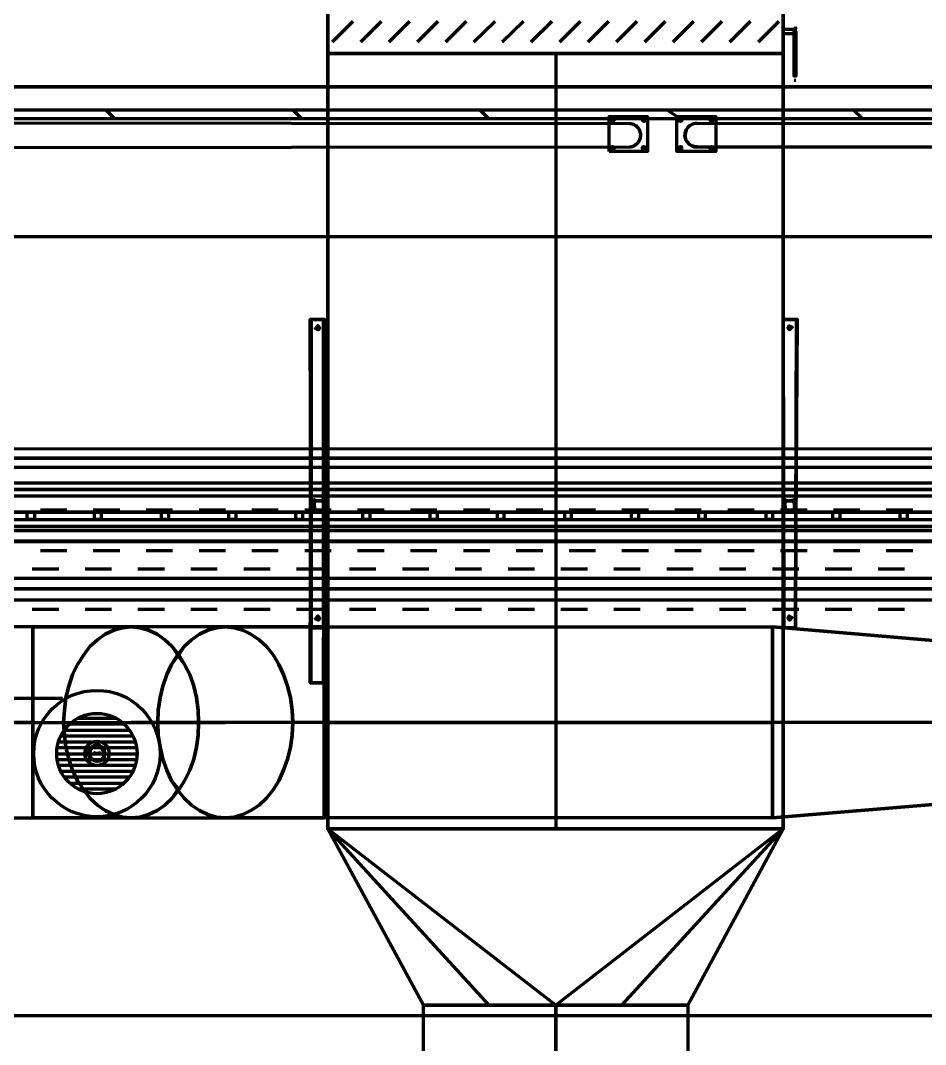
# Model space of a CAD drawing. Extents: x 0 to 1153, y 0 to 816.
# Drawn here: x 317.53 to 337.45, y 556.39 to 578.94 of the extents above; entities that cross this region are included whole.
import ezdxf

# ---------------------------------------------------------------- set-up
doc = ezdxf.new("R2010")
doc.units = 0
doc.header["$MEASUREMENT"] = 0
for name, color, linetype in [('Arch', 7, 'Continuous'), ('EQUIPMENTS', 7, 'Continuous'), ('Hatch', 7, 'Continuous'), ('HVAC', 7, 'Continuous'), ('PIPE', 7, 'Continuous')]:
    doc.layers.add(name, color=color, linetype=linetype)

msp = doc.modelspace()

# ---------------------------------------------------------------- linework, layer by layer
at = {"layer": 'Arch', "color": 11, "linetype": 'Continuous', "lineweight": 211}
for p, q in [((324.845, 578.919), (324.39, 578.464)), ((325.469, 578.919), (325.014, 578.464)), ((326.094, 578.919), (325.639, 578.464)), ((326.718, 578.919), (326.263, 578.464)), ((327.342, 578.919), (326.887, 578.464)), ((327.977, 578.919), (327.512, 578.464)), ((328.602, 578.919), (328.136, 578.464)), ((329.226, 578.919), (328.761, 578.464)), ((329.851, 578.919), (329.396, 578.464)), ((330.475, 578.919), (330.02, 578.464)), ((331.1, 578.919), (330.645, 578.464)), ((331.724, 578.919), (331.269, 578.464)), ((332.348, 578.919), (331.893, 578.464)), ((332.973, 578.919), (332.518, 578.464)), ((333.597, 578.919), (333.142, 578.464)), ((334.222, 578.919), (333.767, 578.464)), ((319.595, 576.781), (319.405, 576.972)), ((323.712, 576.781), (323.522, 576.972)), ((327.829, 576.781), (327.639, 576.972)), ((336.063, 576.781), (335.862, 576.972)), ((917.988, 574.178), (110.871, 574.178))]:
    msp.add_line(p, q, dxfattribs=at)
for points in [[(113.961, 576.972), (487.701, 576.972), (487.701, 638.81), (487.892, 638.81), (683.154, 638.81), (683.154, 638.609), (683.154, 383.254), (870.49, 383.254), (870.49, 383.053), (683.154, 383.053), (682.964, 383.064), (487.892, 383.064), (487.701, 383.064), (487.701, 454.3), (113.961, 454.3)], [(232.177, 577.48), (233.669, 577.48), (233.669, 577.511), (193.601, 577.511), (232.918, 577.511), (233.669, 577.511), (233.669, 577.48), (494.834, 577.48)], [(494.834, 577.48), (232.177, 577.48)], [(331.978, 576.823), (332.835, 576.823), (332.835, 576.051), (331.978, 576.051), (331.978, 576.823), (331.756, 576.972)], [(113.961, 576.781), (487.701, 576.781), (487.701, 454.501), (113.961, 454.501)], [(332.425, 576.157), (332.37, 576.161), (332.317, 576.177), (332.258, 576.211), (332.218, 576.25), (332.187, 576.296), (332.167, 576.348), (332.158, 576.402), (332.161, 576.457), (332.195, 576.547), (332.159, 576.443), (332.159, 576.389), (332.171, 576.335), (332.202, 576.272), (332.258, 576.211), (332.317, 576.177), (332.37, 576.161), (332.425, 576.157), (347.328, 576.157)]]:
    msp.add_lwpolyline(points, dxfattribs=at)
msp.add_lwpolyline([(330.486, 576.051), (330.486, 576.823), (331.332, 576.823), (331.332, 576.051)], close=True, dxfattribs=at)
msp.add_lwpolyline([(330.93, 576.665), (316.042, 576.675, 0.273512), (315.811, 576.548), (315.788, 576.497), (315.776, 576.443), (315.776, 576.389), (315.788, 576.335), (315.81, 576.283, 0.273616), (316.04, 576.146), (330.945, 576.157), (330.999, 576.168), (331.05, 576.189), (331.105, 576.229), (331.148, 576.284), (331.171, 576.335), (331.183, 576.389), (331.183, 576.443), (331.171, 576.497), (331.148, 576.548, 0.273531)], format="xyb", close=True, dxfattribs=at)
msp.add_lwpolyline([(347.313, 576.665), (332.425, 576.674, 0.273475), (332.195, 576.547)], format="xyb", dxfattribs=at)
for centre in [(330.565, 576.755), (331.253, 576.755), (332.057, 576.755), (332.745, 576.755), (330.565, 576.13), (331.253, 576.13), (332.057, 576.13), (332.745, 576.13)]:
    msp.add_circle(centre, 0.037, dxfattribs=at)
msp.add_arc((330.925, 576.416), 0.259, 271.3048, 30.6052, dxfattribs=at)
at = {"layer": 'EQUIPMENTS', "color": 251, "linetype": 'Continuous', "lineweight": 211}
msp.add_line((645.329, 557.022), (113.961, 557.022), dxfattribs=at)
at = {"layer": 'Hatch', "color": 3, "linetype": 'Continuous', "lineweight": 211}
msp.add_line((323.924, 572.357), (323.956, 572.357), dxfattribs=at)
at = {"layer": 'Hatch', "color": 5, "linetype": 'Continuous', "lineweight": 211}
for p, q in [((477.414, 567.796), (113.961, 567.796)), ((318.611, 563.446), (319.818, 563.446)), ((318.791, 563.573), (319.638, 563.573)), ((318.421, 563.182), (320.008, 563.182)), ((318.495, 563.309), (319.934, 563.309)), ((318.336, 562.927), (320.093, 562.927)), ((318.368, 563.054), (320.061, 563.054)), ((318.325, 562.79), (320.103, 562.79)), ((318.336, 562.663), (320.093, 562.663)), ((318.368, 562.536), (320.061, 562.536)), ((318.421, 562.409), (320.008, 562.409)), ((318.495, 562.282), (319.934, 562.282)), ((318.611, 562.144), (319.818, 562.144)), ((318.791, 562.017), (319.638, 562.017))]:
    msp.add_line(p, q, dxfattribs=at)
at = {"layer": 'Hatch', "color": 3, "linetype": 'Continuous', "lineweight": 211}
for points in [[(324.199, 572.357), (323.903, 572.357), (324.199, 572.357), (323.956, 572.357), (323.903, 572.357), (324.199, 572.357), (323.956, 572.357), (324.231, 572.357), (323.903, 572.357), (324.199, 572.357), (324.199, 564.356), (324.231, 572.357), (324.231, 564.356), (323.924, 564.356), (323.924, 572.357), (323.903, 564.356), (323.924, 572.357), (323.924, 565.563), (323.903, 572.357), (323.903, 565.563), (324.199, 565.563), (324.199, 572.357), (324.231, 565.563)], [(323.988, 568.351), (324, 568.367), (324.002, 568.367), (323.966, 568.351), (323.974, 568.373), (323.995, 568.387), (324, 568.388), (323.988, 568.351), (323.991, 568.361), (324, 568.367), (324.002, 568.367), (323.966, 568.351), (323.974, 568.373), (324.003, 568.388)], [(324.194, 568.367), (324.209, 568.356), (324.21, 568.353), (324.194, 568.388), (324.216, 568.381), (324.23, 568.36), (324.231, 568.354), (324.194, 568.367), (324.203, 568.364), (324.209, 568.356), (324.21, 568.353), (324.194, 568.388), (324.216, 568.381), (324.23, 568.36), (324.231, 568.354), (323.988, 568.346), (324.009, 568.134), (324.22, 568.145), (324.231, 568.346), (324.199, 568.113), (323.977, 568.145), (324.009, 568.378), (324.22, 568.346), (324.199, 568.134), (323.988, 568.145), (324.009, 568.357), (324.199, 568.378), (323.977, 568.346), (324.009, 568.113), (324.231, 568.145)], [(334.349, 568.351), (334.359, 568.367), (334.363, 568.367), (334.328, 568.351), (334.335, 568.373), (334.353, 568.387), (334.361, 568.388), (334.349, 568.351), (334.352, 568.361), (334.359, 568.367), (334.363, 568.367), (334.328, 568.351), (334.335, 568.373), (334.365, 568.388)], [(334.555, 568.367), (334.57, 568.356), (334.571, 568.353), (334.555, 568.388), (334.577, 568.381), (334.591, 568.36), (334.592, 568.354), (334.555, 568.367), (334.564, 568.364), (334.57, 568.356), (334.571, 568.353), (334.555, 568.388), (334.577, 568.381), (334.591, 568.36), (334.592, 568.354), (334.349, 568.346), (334.37, 568.134), (334.571, 568.145), (334.592, 568.346), (334.56, 568.113), (334.338, 568.145), (334.37, 568.378), (334.571, 568.346), (334.56, 568.134), (334.349, 568.145), (334.37, 568.357), (334.56, 568.378), (334.338, 568.346), (334.37, 568.113), (334.592, 568.145)], [(324.003, 568.134), (323.988, 568.147), (323.988, 568.149), (324.003, 568.113), (323.982, 568.12), (323.968, 568.139), (323.967, 568.147), (324.003, 568.134), (323.994, 568.138), (323.988, 568.147), (323.988, 568.149), (324.003, 568.113), (323.982, 568.12), (323.966, 568.15)], [(324.21, 568.15), (324.199, 568.135), (324.195, 568.135), (324.231, 568.15), (324.224, 568.129), (324.203, 568.114), (324.197, 568.113), (324.21, 568.15), (324.207, 568.141), (324.199, 568.135), (324.195, 568.135), (324.231, 568.15), (324.224, 568.129), (324.194, 568.113)], [(334.365, 568.134), (334.349, 568.147), (334.349, 568.149), (334.365, 568.113), (334.343, 568.12), (334.329, 568.141), (334.328, 568.147), (334.365, 568.134), (334.355, 568.138), (334.349, 568.147), (334.349, 568.149), (334.365, 568.113), (334.343, 568.12), (334.328, 568.15)], [(334.571, 568.15), (334.559, 568.135), (334.556, 568.135), (334.592, 568.15), (334.585, 568.129), (334.564, 568.114), (334.558, 568.113), (334.571, 568.15), (334.568, 568.141), (334.559, 568.135), (334.556, 568.135), (334.592, 568.15), (334.585, 568.129), (334.555, 568.113)]]:
    msp.add_lwpolyline(points, close=True, dxfattribs=at)
for points in [[(324.115, 572.172), (324.082, 572.127), (324.023, 572.154), (324.115, 572.172), (324.071, 572.22), (324.023, 572.154), (324.115, 572.172), (324.082, 572.127), (324.023, 572.154), (324.019, 572.168)], [(334.592, 565.563), (334.317, 565.563), (334.592, 565.563), (334.317, 565.563), (334.592, 565.563), (334.613, 572.357), (334.592, 565.563), (334.634, 572.357), (334.317, 572.357), (334.317, 565.563), (334.317, 572.357), (334.338, 565.563)], [(334.592, 572.357), (334.317, 572.357), (334.634, 572.357), (334.317, 572.357)], [(334.423, 572.172), (334.455, 572.217), (334.516, 572.187), (334.423, 572.172), (334.466, 572.125), (334.516, 572.187), (334.423, 572.172), (334.455, 572.217), (334.516, 572.187), (334.518, 572.176)], [(324.115, 565.78), (324.082, 565.735), (324.023, 565.761), (324.115, 565.78), (324.071, 565.827), (324.023, 565.761), (324.115, 565.78), (324.082, 565.735), (324.023, 565.761), (324.019, 565.776)], [(334.423, 565.78), (334.455, 565.825), (334.516, 565.795), (334.423, 565.78), (334.466, 565.732), (334.516, 565.795), (334.423, 565.78), (334.455, 565.825), (334.516, 565.795), (334.518, 565.784)], [(323.956, 565.563), (324.231, 565.563), (323.956, 565.563), (323.903, 565.563), (324.199, 565.563)], [(323.956, 564.356), (324.231, 564.356), (323.956, 564.356), (323.903, 564.356), (324.199, 564.356)]]:
    msp.add_lwpolyline(points, dxfattribs=at)
at = {"layer": 'Hatch', "color": 5, "linetype": 'Continuous', "lineweight": 211}
for points in [[(113.961, 568.113), (477.414, 568.113), (477.414, 567.468), (477.414, 568.113), (477.414, 567.468), (113.961, 567.468), (477.414, 567.468), (477.414, 568.113), (113.961, 568.113), (477.414, 568.113)], [(317.669, 567.955), (317.839, 567.955), (317.839, 568.113), (317.669, 568.113), (317.669, 567.955), (317.839, 567.955), (317.839, 568.113), (317.669, 568.113)], [(319.151, 567.955), (319.31, 567.955), (319.31, 568.113), (319.151, 568.113), (319.151, 567.955), (319.31, 567.955), (319.31, 568.113), (319.151, 568.113)], [(320.622, 567.955), (320.791, 567.955), (320.791, 568.113), (320.622, 568.113), (320.622, 567.955), (320.791, 567.955), (320.791, 568.113), (320.622, 568.113)], [(322.104, 567.955), (322.273, 567.955), (322.273, 568.113), (322.104, 568.113), (322.104, 567.955), (322.273, 567.955), (322.273, 568.113), (322.104, 568.113)], [(323.585, 567.955), (323.744, 567.955), (323.744, 568.113), (323.585, 568.113), (323.585, 567.955), (323.744, 567.955), (323.744, 568.113), (323.585, 568.113)], [(325.057, 567.955), (325.226, 567.955), (325.226, 568.113), (325.057, 568.113), (325.057, 567.955), (325.226, 567.955), (325.226, 568.113), (325.057, 568.113)], [(326.538, 567.955), (326.708, 567.955), (326.708, 568.113), (326.538, 568.113), (326.538, 567.955), (326.708, 567.955), (326.708, 568.113), (326.538, 568.113)], [(328.02, 567.955), (328.179, 567.955), (328.179, 568.113), (328.02, 568.113), (328.02, 567.955), (328.179, 567.955), (328.179, 568.113), (328.02, 568.113)], [(329.502, 567.955), (329.66, 567.955), (329.66, 568.113), (329.502, 568.113), (329.502, 567.955), (329.66, 567.955), (329.66, 568.113), (329.502, 568.113)], [(330.973, 567.955), (331.142, 567.955), (331.142, 568.113), (330.973, 568.113), (330.973, 567.955), (331.142, 567.955), (331.142, 568.113), (330.973, 568.113)], [(332.454, 567.955), (332.613, 567.955), (332.613, 568.113), (332.454, 568.113), (332.454, 567.955), (332.613, 567.955), (332.613, 568.113), (332.454, 568.113)], [(333.936, 567.955), (334.095, 567.955), (334.095, 568.113), (333.936, 568.113), (333.936, 567.955), (334.095, 567.955), (334.095, 568.113), (333.936, 568.113)], [(335.407, 567.955), (335.576, 567.955), (335.576, 568.113), (335.407, 568.113), (335.407, 567.955), (335.576, 567.955), (335.576, 568.113), (335.407, 568.113)], [(336.889, 567.955), (337.058, 567.955), (337.058, 568.113), (336.889, 568.113), (336.889, 567.955), (337.058, 567.955), (337.058, 568.113), (336.889, 568.113)], [(477.414, 567.468), (478.388, 567.468), (477.414, 567.468), (477.414, 567.637), (477.414, 567.468), (113.961, 567.468)]]:
    msp.add_lwpolyline(points, close=True, dxfattribs=at)
msp.add_lwpolyline([(319.209, 562.631), (319.102, 562.671), (319.05, 562.756), (319.046, 562.809), (319.058, 562.859), (319.085, 562.902), (319.134, 562.941), (319.196, 562.959), (319.249, 562.954), (319.306, 562.928), (319.342, 562.892), (319.374, 562.795), (319.306, 562.928), (319.249, 562.954), (319.196, 562.959), (319.134, 562.941), (319.077, 562.892), (319.05, 562.835), (319.046, 562.782), (319.058, 562.731), (319.102, 562.671), (319.209, 562.631), (319.102, 562.671), (319.054, 562.743), (319.045, 562.795), (319.054, 562.847), (319.077, 562.892), (319.112, 562.928), (319.157, 562.951), (319.209, 562.959), (319.261, 562.951), (319.316, 562.92), (319.349, 562.882), (319.374, 562.795), (319.359, 562.686), (319.319, 562.646), (319.209, 562.631), (319.319, 562.646), (319.367, 562.698), (319.374, 562.795), (319.36, 562.859), (319.316, 562.92), (319.261, 562.951), (319.209, 562.98), (319.268, 562.971), (319.319, 562.945), (319.367, 562.893), (319.374, 562.795), (319.367, 562.893), (319.319, 562.945), (319.268, 562.971), (319.209, 562.98), (319.268, 562.971), (319.319, 562.945), (319.359, 562.905), (319.374, 562.795), (319.367, 562.698), (319.33, 562.655), (319.281, 562.625), (319.209, 562.631), (319.102, 562.671), (319.05, 562.756), (319.046, 562.809), (319.058, 562.859), (319.085, 562.902), (319.134, 562.941), (319.196, 562.959), (319.249, 562.954), (319.306, 562.928), (319.342, 562.892), (319.374, 562.795), (319.306, 562.928), (319.249, 562.954), (319.196, 562.959), (319.134, 562.941), (319.077, 562.892), (319.05, 562.835), (319.046, 562.782), (319.058, 562.731), (319.102, 562.671), (319.209, 562.631), (319.102, 562.671), (319.054, 562.743), (319.045, 562.795), (319.054, 562.847), (319.077, 562.892), (319.112, 562.928), (319.157, 562.951), (319.209, 562.959), (319.261, 562.951), (319.316, 562.92), (319.349, 562.882), (319.374, 562.795), (319.359, 562.686), (319.319, 562.646), (319.209, 562.631), (319.319, 562.646), (319.367, 562.698), (319.374, 562.795), (319.36, 562.859), (319.316, 562.92), (319.261, 562.951), (319.209, 562.98), (319.268, 562.971), (319.319, 562.945), (319.367, 562.893), (319.374, 562.795), (319.367, 562.893), (319.319, 562.945), (319.268, 562.971), (319.209, 562.98), (319.268, 562.971), (319.319, 562.945), (319.359, 562.905), (319.374, 562.795), (319.367, 562.698), (319.33, 562.655), (319.281, 562.625), (319.209, 562.631), (319.102, 562.671), (319.05, 562.756), (319.046, 562.809), (319.058, 562.859), (319.085, 562.902), (319.134, 562.941), (319.196, 562.959), (319.249, 562.954), (319.306, 562.928), (319.342, 562.892), (319.374, 562.795), (319.306, 562.928), (319.249, 562.954), (319.196, 562.959), (319.134, 562.941), (319.077, 562.892), (319.05, 562.835), (319.046, 562.782), (319.058, 562.731), (319.102, 562.671), (319.209, 562.631), (319.102, 562.671), (319.054, 562.743), (319.045, 562.795), (319.054, 562.847), (319.077, 562.892), (319.112, 562.928), (319.157, 562.951), (319.209, 562.959), (319.261, 562.951), (319.316, 562.92), (319.349, 562.882), (319.374, 562.795), (319.359, 562.686), (319.319, 562.646), (319.209, 562.631), (319.319, 562.646), (319.367, 562.698), (319.374, 562.795), (319.36, 562.859), (319.316, 562.92), (319.261, 562.951), (319.209, 562.98), (319.268, 562.971), (319.319, 562.945), (319.367, 562.893), (319.374, 562.795), (319.367, 562.893), (319.319, 562.945), (319.268, 562.971), (319.209, 562.98), (319.268, 562.971), (319.319, 562.945), (319.359, 562.905), (319.374, 562.795), (319.367, 562.698), (319.33, 562.655), (319.281, 562.625), (319.209, 562.631), (319.102, 562.671), (319.05, 562.756), (319.046, 562.809), (319.058, 562.859), (319.085, 562.902), (319.134, 562.941), (319.196, 562.959), (319.249, 562.954), (319.306, 562.928), (319.342, 562.892), (319.374, 562.795), (319.306, 562.928), (319.249, 562.954), (319.196, 562.959), (319.134, 562.941), (319.077, 562.892), (319.05, 562.835), (319.046, 562.782), (319.058, 562.731), (319.102, 562.671), (319.209, 562.631), (319.102, 562.671), (319.054, 562.743), (319.045, 562.795), (319.054, 562.847), (319.077, 562.892), (319.112, 562.928), (319.157, 562.951), (319.209, 562.959), (319.261, 562.951), (319.316, 562.92), (319.349, 562.882), (319.374, 562.795), (319.359, 562.686), (319.319, 562.646), (319.209, 562.631), (319.319, 562.646), (319.367, 562.698), (319.374, 562.795), (319.36, 562.859), (319.316, 562.92), (319.261, 562.951), (319.209, 562.98), (319.268, 562.971), (319.319, 562.945), (319.367, 562.893), (319.374, 562.795), (319.367, 562.893), (319.319, 562.945), (319.268, 562.971), (319.209, 562.98), (319.268, 562.971), (319.319, 562.945), (319.359, 562.905), (319.374, 562.795), (319.367, 562.698), (319.33, 562.655), (319.281, 562.625), (319.209, 562.631), (319.102, 562.671), (319.05, 562.756), (319.046, 562.809), (319.058, 562.859), (319.085, 562.902), (319.134, 562.941), (319.196, 562.959), (319.249, 562.954), (319.306, 562.928), (319.342, 562.892), (319.374, 562.795), (319.306, 562.928), (319.249, 562.954), (319.196, 562.959), (319.134, 562.941), (319.077, 562.892), (319.05, 562.835), (319.046, 562.782), (319.058, 562.731), (319.102, 562.671), (319.209, 562.631), (319.209, 562.631, 0.414152), (319.374, 562.795, -0.414152), (319.209, 562.631, -0.414241), (319.023, 562.795, -0.414276), (319.209, 562.981, 0.414276), (319.024, 562.795, 0.414241), (319.209, 562.631, 0.414152), (319.374, 562.795, -0.414152), (319.209, 562.631, -0.414241), (319.023, 562.795, -0.414276), (319.209, 562.981, 0.414276), (319.024, 562.795, 0.414241), (319.209, 562.631, 0.414152), (319.374, 562.795, -0.414152), (319.209, 562.631, -0.414241), (319.023, 562.795, -0.414276), (319.209, 562.981, 0.414276), (319.024, 562.795, 0.414241), (319.209, 562.631, 0.414152), (319.374, 562.795, -0.414152), (319.209, 562.631, -0.414241), (319.023, 562.795, -0.414276), (319.209, 562.981, 0.414276), (319.024, 562.795, 0.414241), (319.209, 562.631, 0.414152), (319.374, 562.795)], format="xyb", dxfattribs=at)
msp.add_lwpolyline([(319.278, 562.811), (319.225, 562.79), (319.278, 562.811), (319.151, 562.779), (319.278, 562.811), (319.225, 562.79), (319.151, 562.811), (319.225, 562.79), (319.225, 562.79)], dxfattribs=at)
for centre, radius in [((319.209, 562.795), 1.392), ((319.209, 562.795), 0.884), ((319.212, 562.798), 0.267)]:
    msp.add_circle(centre, radius, dxfattribs=at)
at = {"layer": 'HVAC', "color": 6, "linetype": 'Continuous', "lineweight": 211}
for p, q in [((334.317, 578.654), (334.317, 578.739)), ((329.311, 578.21), (329.311, 561.139)), ((334.56, 577.628), (334.603, 577.628)), ((313.531, 564.018), (318.452, 564.018)), ((324.21, 563.478), (322.03, 563.478))]:
    msp.add_line(p, q, dxfattribs=at)
for points in [[(326.401, 549.921), (326.401, 557.255), (324.294, 561.139), (334.317, 561.139), (334.317, 578.21), (334.317, 579.184)], [(324.294, 579.184), (324.294, 578.21), (324.294, 579.184)], [(334.317, 579.184), (334.317, 578.21), (324.294, 578.21), (334.317, 578.21), (334.317, 561.139), (324.294, 561.139), (334.317, 561.139), (324.294, 561.139), (329.311, 557.255), (332.221, 557.255), (326.401, 557.255), (329.311, 557.255), (329.311, 549.921), (329.311, 557.255), (332.221, 557.255), (332.221, 549.921)], [(313.023, 561.382), (317.796, 561.382), (319.966, 561.382), (320.156, 561.393), (320.347, 561.456), (320.537, 561.541), (320.707, 561.657), (320.866, 561.816), (320.982, 561.996), (321.13, 561.816), (321.289, 561.657), (321.469, 561.541), (321.649, 561.456), (321.839, 561.393), (322.03, 561.382), (321.839, 561.393), (321.649, 561.456), (321.469, 561.541), (321.289, 561.657), (321.13, 561.816), (320.982, 561.996), (320.855, 562.197), (320.749, 562.43), (320.664, 562.673), (320.601, 562.938), (320.559, 563.203), (320.548, 563.478), (320.559, 563.753), (320.601, 564.028), (320.664, 564.282), (320.749, 564.536), (320.855, 564.758), (320.982, 564.97), (321.13, 565.15), (321.289, 565.298), (321.469, 565.425), (321.649, 565.51), (321.839, 565.563), (322.03, 565.584), (324.21, 565.584), (324.21, 561.382), (322.03, 561.382), (324.21, 561.382), (324.21, 565.584), (334.084, 565.584), (334.084, 561.382), (324.21, 561.382), (322.03, 561.382), (322.231, 561.393), (322.421, 561.456), (322.601, 561.541), (322.781, 561.657), (322.94, 561.816), (323.088, 561.996), (323.215, 562.197), (323.321, 562.43), (323.406, 562.673), (323.469, 562.938), (323.511, 563.203), (323.522, 563.478), (323.511, 563.753), (323.469, 564.028), (323.406, 564.282), (323.321, 564.536), (323.215, 564.758), (323.088, 564.97), (322.94, 565.15), (322.781, 565.298), (322.601, 565.425), (322.421, 565.51), (322.231, 565.563), (322.03, 565.584), (321.839, 565.563), (321.649, 565.51), (321.469, 565.425), (321.289, 565.298), (321.13, 565.15), (321.014, 564.97), (320.866, 565.15), (320.707, 565.298), (320.537, 565.425), (320.347, 565.51), (320.156, 565.563), (319.966, 565.584), (317.796, 565.584), (319.966, 565.584), (319.775, 565.563), (319.585, 565.51), (319.394, 565.425), (319.225, 565.298), (319.056, 565.15), (318.918, 564.97), (318.781, 564.758), (318.675, 564.536), (318.59, 564.282), (318.527, 564.028), (318.495, 563.753), (318.474, 563.478), (318.495, 563.203), (318.527, 562.938), (318.59, 562.673), (318.675, 562.43), (318.781, 562.197), (318.918, 561.996), (319.056, 561.816), (319.225, 561.657), (319.394, 561.541), (319.585, 561.456), (319.775, 561.393), (319.966, 561.382), (322.03, 561.382), (322.231, 561.393), (322.421, 561.456), (322.601, 561.541), (322.781, 561.657), (322.94, 561.816), (323.088, 561.996), (323.215, 562.197), (323.321, 562.43), (323.406, 562.673), (323.469, 562.938), (323.511, 563.203), (323.522, 563.478), (323.511, 563.753), (323.469, 564.028), (323.406, 564.282), (323.321, 564.536), (323.215, 564.758), (323.088, 564.97), (322.94, 565.15), (322.781, 565.298), (322.601, 565.425), (322.421, 565.51), (322.231, 565.563), (322.03, 565.584), (319.966, 565.584), (317.796, 565.584), (313.023, 565.584)], [(324.21, 561.382), (324.21, 565.584), (324.21, 561.382)], [(334.084, 561.382), (334.084, 565.584), (337.968, 565.256), (337.968, 561.7), (334.084, 561.382), (334.084, 565.584), (334.084, 561.382), (337.968, 561.7), (337.968, 565.256), (334.084, 565.584)], [(317.796, 563.478), (313.023, 563.478), (317.796, 563.478), (319.966, 563.478), (322.03, 563.478), (319.966, 563.478)], [(337.968, 563.478), (387.234, 563.478), (337.968, 563.478), (334.084, 563.478), (324.21, 563.478), (334.084, 563.478)], [(327.85, 557.255), (324.294, 561.139), (326.401, 557.255), (332.221, 557.255), (326.401, 557.255), (324.294, 561.139), (326.401, 557.255), (332.221, 557.255), (334.317, 561.139), (329.311, 557.255), (326.401, 557.255), (332.221, 557.255), (334.317, 561.139), (330.761, 557.255)], [(324.294, 561.139), (326.401, 557.255), (324.294, 561.139), (334.317, 561.139), (332.221, 557.255), (334.317, 561.139), (332.221, 557.255), (326.401, 557.255)], [(334.317, 561.139), (332.221, 557.255)]]:
    msp.add_lwpolyline(points, dxfattribs=at)
for points in [[(334.56, 578.739), (334.603, 578.697), (334.603, 577.712), (334.56, 578.697), (334.56, 577.712), (334.56, 578.739), (334.317, 578.739), (334.317, 578.654), (334.56, 578.654), (334.603, 578.781)], [(324.294, 578.21), (324.294, 561.139), (324.294, 578.21), (334.317, 578.21)], [(321.141, 562.197), (321.014, 561.996), (320.866, 561.816), (320.707, 561.657), (320.537, 561.541), (320.347, 561.456), (320.156, 561.393), (319.966, 561.382), (319.775, 561.393), (319.585, 561.456), (319.394, 561.541), (319.225, 561.657), (319.056, 561.816), (318.918, 561.996), (318.781, 562.197), (318.675, 562.43), (318.59, 562.673), (318.527, 562.938), (318.495, 563.203), (318.474, 563.478), (318.495, 563.753), (318.527, 564.028), (318.59, 564.282), (318.675, 564.536), (318.781, 564.758), (318.918, 564.97), (319.056, 565.15), (319.225, 565.298), (319.394, 565.425), (319.585, 565.51), (319.775, 565.563), (319.966, 565.584), (320.156, 565.563), (320.347, 565.51), (320.537, 565.425), (320.707, 565.298), (320.866, 565.15), (321.014, 564.97), (321.141, 564.758), (321.257, 564.536), (321.342, 564.282), (321.405, 564.028), (321.437, 563.753), (321.448, 563.478), (321.437, 563.203), (321.405, 562.938), (321.342, 562.673), (321.257, 562.43), (321.141, 562.197), (321.014, 561.996), (320.866, 561.816), (320.707, 561.657), (320.537, 561.541), (320.347, 561.456), (320.156, 561.393), (319.966, 561.382), (317.796, 561.382), (317.796, 565.584), (317.796, 561.382), (317.796, 565.584), (317.796, 561.382), (317.796, 565.584), (317.796, 561.382), (317.796, 565.584), (317.796, 561.382), (319.966, 561.382), (319.775, 561.393), (319.585, 561.456), (319.394, 561.541), (319.225, 561.657), (319.056, 561.816), (318.918, 561.996), (318.781, 562.197), (318.675, 562.43), (318.59, 562.673), (318.527, 562.938), (318.495, 563.203), (318.474, 563.478), (318.495, 563.753), (318.527, 564.028), (318.59, 564.282), (318.675, 564.536), (318.781, 564.758), (318.918, 564.97), (319.056, 565.15), (319.225, 565.298), (319.394, 565.425), (319.585, 565.51), (319.775, 565.563), (319.966, 565.584), (320.156, 565.563), (320.347, 565.51), (320.537, 565.425), (320.707, 565.298), (320.866, 565.15), (321.014, 564.97), (321.141, 564.758), (321.257, 564.536), (321.342, 564.282), (321.405, 564.028), (321.437, 563.753), (321.448, 563.478), (321.437, 563.203), (321.405, 562.938), (321.342, 562.673), (321.257, 562.43), (321.141, 562.197), (321.014, 561.996), (320.866, 561.816), (320.707, 561.657), (320.537, 561.541), (320.347, 561.456), (320.156, 561.393), (319.966, 561.382), (319.775, 561.393), (319.585, 561.456), (319.394, 561.541), (319.225, 561.657), (319.056, 561.816), (318.918, 561.996), (318.781, 562.197), (318.675, 562.43), (318.59, 562.673), (318.527, 562.938), (318.495, 563.203), (318.474, 563.478), (318.495, 563.753), (318.527, 564.028), (318.59, 564.282), (318.675, 564.536), (318.781, 564.758), (318.918, 564.97), (319.056, 565.15), (319.225, 565.298), (319.394, 565.425), (319.585, 565.51), (319.775, 565.563), (319.966, 565.584), (320.156, 565.563), (320.347, 565.51), (320.537, 565.425), (320.707, 565.298), (320.866, 565.15), (320.982, 564.97), (321.13, 565.15), (321.289, 565.298), (321.469, 565.425), (321.649, 565.51), (321.839, 565.563), (322.03, 565.584), (324.21, 565.584), (324.21, 561.382), (324.21, 565.584), (324.21, 561.382), (324.21, 565.584), (322.03, 565.584), (322.231, 565.563), (322.421, 565.51), (322.601, 565.425), (322.781, 565.298), (322.94, 565.15), (323.088, 564.97), (323.215, 564.758), (323.321, 564.536), (323.406, 564.282), (323.469, 564.028), (323.511, 563.753), (323.522, 563.478), (323.511, 563.203), (323.469, 562.938), (323.406, 562.673), (323.321, 562.43), (323.215, 562.197), (323.088, 561.996), (322.94, 561.816), (322.781, 561.657), (322.601, 561.541), (322.421, 561.456), (322.231, 561.393), (322.03, 561.382), (321.839, 561.393), (321.649, 561.456), (321.469, 561.541), (321.289, 561.657), (321.13, 561.816), (320.982, 561.996), (320.855, 562.197), (320.749, 562.43), (320.664, 562.673), (320.601, 562.938), (320.559, 563.203), (320.548, 563.478), (320.559, 563.753), (320.601, 564.028), (320.664, 564.282), (320.749, 564.536), (320.855, 564.758), (320.982, 564.97), (321.13, 565.15), (321.289, 565.298), (321.469, 565.425), (321.649, 565.51), (321.839, 565.563), (322.03, 565.584), (322.231, 565.563), (322.421, 565.51), (322.601, 565.425), (322.781, 565.298), (322.94, 565.15), (323.088, 564.97), (323.215, 564.758), (323.321, 564.536), (323.406, 564.282), (323.469, 564.028), (323.511, 563.753), (323.522, 563.478), (323.511, 563.203), (323.469, 562.938), (323.406, 562.673), (323.321, 562.43), (323.215, 562.197), (323.088, 561.996), (322.94, 561.816), (322.781, 561.657), (322.601, 561.541), (322.421, 561.456), (322.231, 561.393), (322.03, 561.382), (321.839, 561.393), (321.649, 561.456), (321.469, 561.541), (321.289, 561.657), (321.13, 561.816), (320.982, 561.996), (320.855, 562.197), (320.749, 562.43), (320.664, 562.673), (320.601, 562.938), (320.559, 563.203), (320.548, 563.478), (320.559, 563.753), (320.601, 564.028), (320.664, 564.282), (320.749, 564.536), (320.855, 564.758), (321.014, 564.97), (321.141, 564.758), (321.257, 564.536), (321.342, 564.282), (321.405, 564.028), (321.437, 563.753), (321.448, 563.478), (321.437, 563.203), (321.405, 562.938), (321.342, 562.673), (321.257, 562.43), (321.141, 562.197), (321.257, 562.43), (321.342, 562.673), (321.405, 562.938), (321.437, 563.203), (321.448, 563.478), (321.437, 563.753), (321.405, 564.028), (321.342, 564.282), (321.257, 564.536), (321.141, 564.758), (320.982, 564.97), (320.855, 564.758), (320.749, 564.536), (320.664, 564.282), (320.601, 564.028), (320.559, 563.753), (320.548, 563.478), (320.559, 563.203), (320.601, 562.938), (320.664, 562.673), (320.749, 562.43), (320.855, 562.197), (321.014, 561.996)]]:
    msp.add_lwpolyline(points, close=True, dxfattribs=at)
for p in [(324.294, 561.139), (324.294, 561.139), (334.317, 561.139), (334.317, 561.139)]:
    msp.add_point(p, dxfattribs=at)
at = {"layer": 'PIPE', "color": 152, "linetype": 'Continuous', "lineweight": 211}
for p, q in [((318.548, 568.156), (317.966, 568.156)), ((319.712, 568.156), (319.13, 568.156)), ((320.876, 568.156), (320.294, 568.156)), ((322.04, 568.156), (321.458, 568.156)), ((323.204, 568.156), (322.622, 568.156)), ((324.369, 568.156), (323.786, 568.156)), ((325.533, 568.156), (324.951, 568.156)), ((326.697, 568.156), (326.115, 568.156)), ((327.861, 568.156), (327.279, 568.156)), ((329.025, 568.156), (328.443, 568.156)), ((330.189, 568.156), (329.607, 568.156)), ((331.354, 568.156), (330.771, 568.156)), ((332.518, 568.156), (331.936, 568.156)), ((333.682, 568.156), (333.1, 568.156)), ((334.846, 568.156), (334.264, 568.156)), ((336.01, 568.156), (335.428, 568.156)), ((337.174, 568.156), (336.592, 568.156)), ((317.966, 567.267), (318.548, 567.267)), ((319.13, 567.267), (319.712, 567.267)), ((320.294, 567.267), (320.876, 567.267)), ((321.458, 567.267), (322.04, 567.267)), ((322.622, 567.267), (323.204, 567.267)), ((323.786, 567.267), (324.369, 567.267)), ((324.951, 567.267), (325.533, 567.267)), ((326.115, 567.267), (326.697, 567.267)), ((327.279, 567.267), (327.861, 567.267)), ((328.443, 567.267), (329.025, 567.267)), ((329.607, 567.267), (330.189, 567.267)), ((330.771, 567.267), (331.354, 567.267)), ((331.936, 567.267), (332.518, 567.267)), ((333.1, 567.267), (333.682, 567.267)), ((334.264, 567.267), (334.846, 567.267)), ((335.428, 567.267), (336.01, 567.267)), ((336.592, 567.267), (337.174, 567.267))]:
    msp.add_line(p, q, dxfattribs=at)
at = {"layer": 'PIPE', "color": 171, "linetype": 'Continuous', "lineweight": 211}
for p, q in [((318.368, 566.854), (317.786, 566.854)), ((319.532, 566.854), (318.95, 566.854)), ((320.696, 566.854), (320.114, 566.854)), ((321.86, 566.854), (321.278, 566.854)), ((323.025, 566.854), (322.442, 566.854)), ((324.189, 566.854), (323.607, 566.854)), ((325.353, 566.854), (324.771, 566.854)), ((326.517, 566.854), (325.935, 566.854)), ((327.681, 566.854), (327.099, 566.854)), ((328.845, 566.854), (328.263, 566.854)), ((330.01, 566.854), (329.427, 566.854)), ((331.174, 566.854), (330.592, 566.854)), ((332.338, 566.854), (331.756, 566.854)), ((333.502, 566.854), (332.92, 566.854)), ((334.666, 566.854), (334.084, 566.854)), ((335.83, 566.854), (335.248, 566.854)), ((336.995, 566.854), (336.412, 566.854)), ((317.786, 565.975), (318.368, 565.975)), ((318.95, 565.975), (319.532, 565.975)), ((320.114, 565.975), (320.696, 565.975)), ((321.278, 565.975), (321.86, 565.975)), ((322.442, 565.975), (323.025, 565.975)), ((323.607, 565.975), (324.189, 565.975)), ((324.771, 565.975), (325.353, 565.975)), ((325.935, 565.975), (326.517, 565.975)), ((327.099, 565.975), (327.681, 565.975)), ((328.263, 565.975), (328.845, 565.975)), ((329.427, 565.975), (330.01, 565.975)), ((330.592, 565.975), (331.174, 565.975)), ((331.756, 565.975), (332.338, 565.975)), ((332.92, 565.975), (333.502, 565.975)), ((334.084, 565.975), (334.666, 565.975)), ((335.248, 565.975), (335.83, 565.975)), ((336.412, 565.975), (336.995, 565.975))]:
    msp.add_line(p, q, dxfattribs=at)
at = {"layer": 'PIPE', "color": 3, "linetype": 'Continuous', "lineweight": 211}
msp.add_lwpolyline([(113.961, 569.489), (480.96, 569.521), (481.076, 569.489), (481.452, 569.5, -0.414281), (481.648, 569.304, 0.414281), (481.405, 569.494), (481.349, 569.47), (481.294, 569.42), (481.266, 569.366), (481.256, 569.304, 0.414185), (481.457, 569.098), (481.076, 569.076), (480.96, 569.098), (113.961, 569.098)], format="xyb", dxfattribs=at)
for points in [[(481.457, 568.791), (481.457, 566.663), (481.457, 568.791), (481.457, 569.299), (480.96, 569.299), (113.961, 569.299), (480.96, 569.299)], [(113.961, 568.473), (480.504, 568.473), (480.504, 568.748), (480.61, 568.78), (480.504, 568.748), (113.961, 568.748)], [(113.961, 568.611), (480.504, 568.611), (113.961, 568.611)]]:
    msp.add_lwpolyline(points, dxfattribs=at)
at = {"layer": 'PIPE', "color": 142, "linetype": 'Continuous', "lineweight": 211}
msp.add_lwpolyline([(113.961, 567.478), (480.653, 567.478), (480.653, 567.944), (113.961, 567.944)], dxfattribs=at)
at = {"layer": 'PIPE', "color": 162, "linetype": 'Continuous', "lineweight": 211}
msp.add_lwpolyline([(113.961, 567.711), (480.653, 567.711), (113.961, 567.711)], dxfattribs=at)
at = {"layer": 'PIPE', "color": 161, "linetype": 'Continuous', "lineweight": 211}
msp.add_lwpolyline([(113.961, 566.177), (479.118, 566.177), (479.118, 566.653), (113.961, 566.653)], dxfattribs=at)
at = {"layer": 'PIPE', "color": 181, "linetype": 'Continuous', "lineweight": 211}
msp.add_lwpolyline([(113.961, 566.42), (479.118, 566.42), (113.961, 566.42)], dxfattribs=at)

doc.saveas('drawing.dxf')
